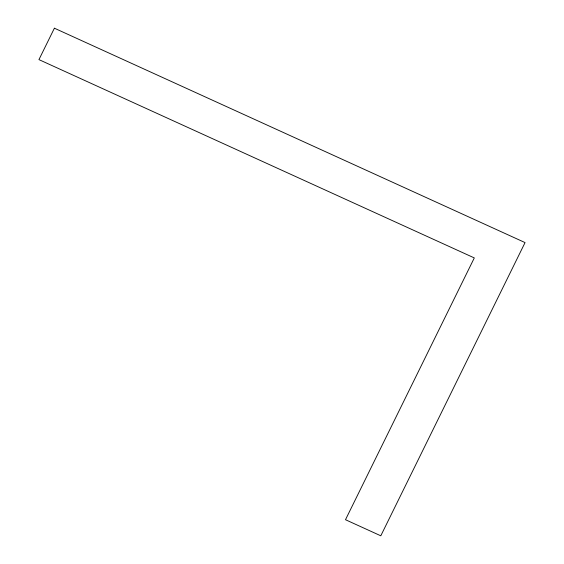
<?xml version="1.0" encoding="UTF-8"?>
<svg xmlns="http://www.w3.org/2000/svg" width="564" height="564" viewBox="0 0 564 564"><rect width="100%" height="100%" fill="white"/><g stroke="black" fill="none" stroke-linecap="round" stroke-linejoin="round"><path stroke-width="0.85" d="M54.398 28.2L38.944 59.615L474.303 257.924L345.492 519.719L380.792 535.8L525.056 242.59L54.398 28.2"/></g></svg>
